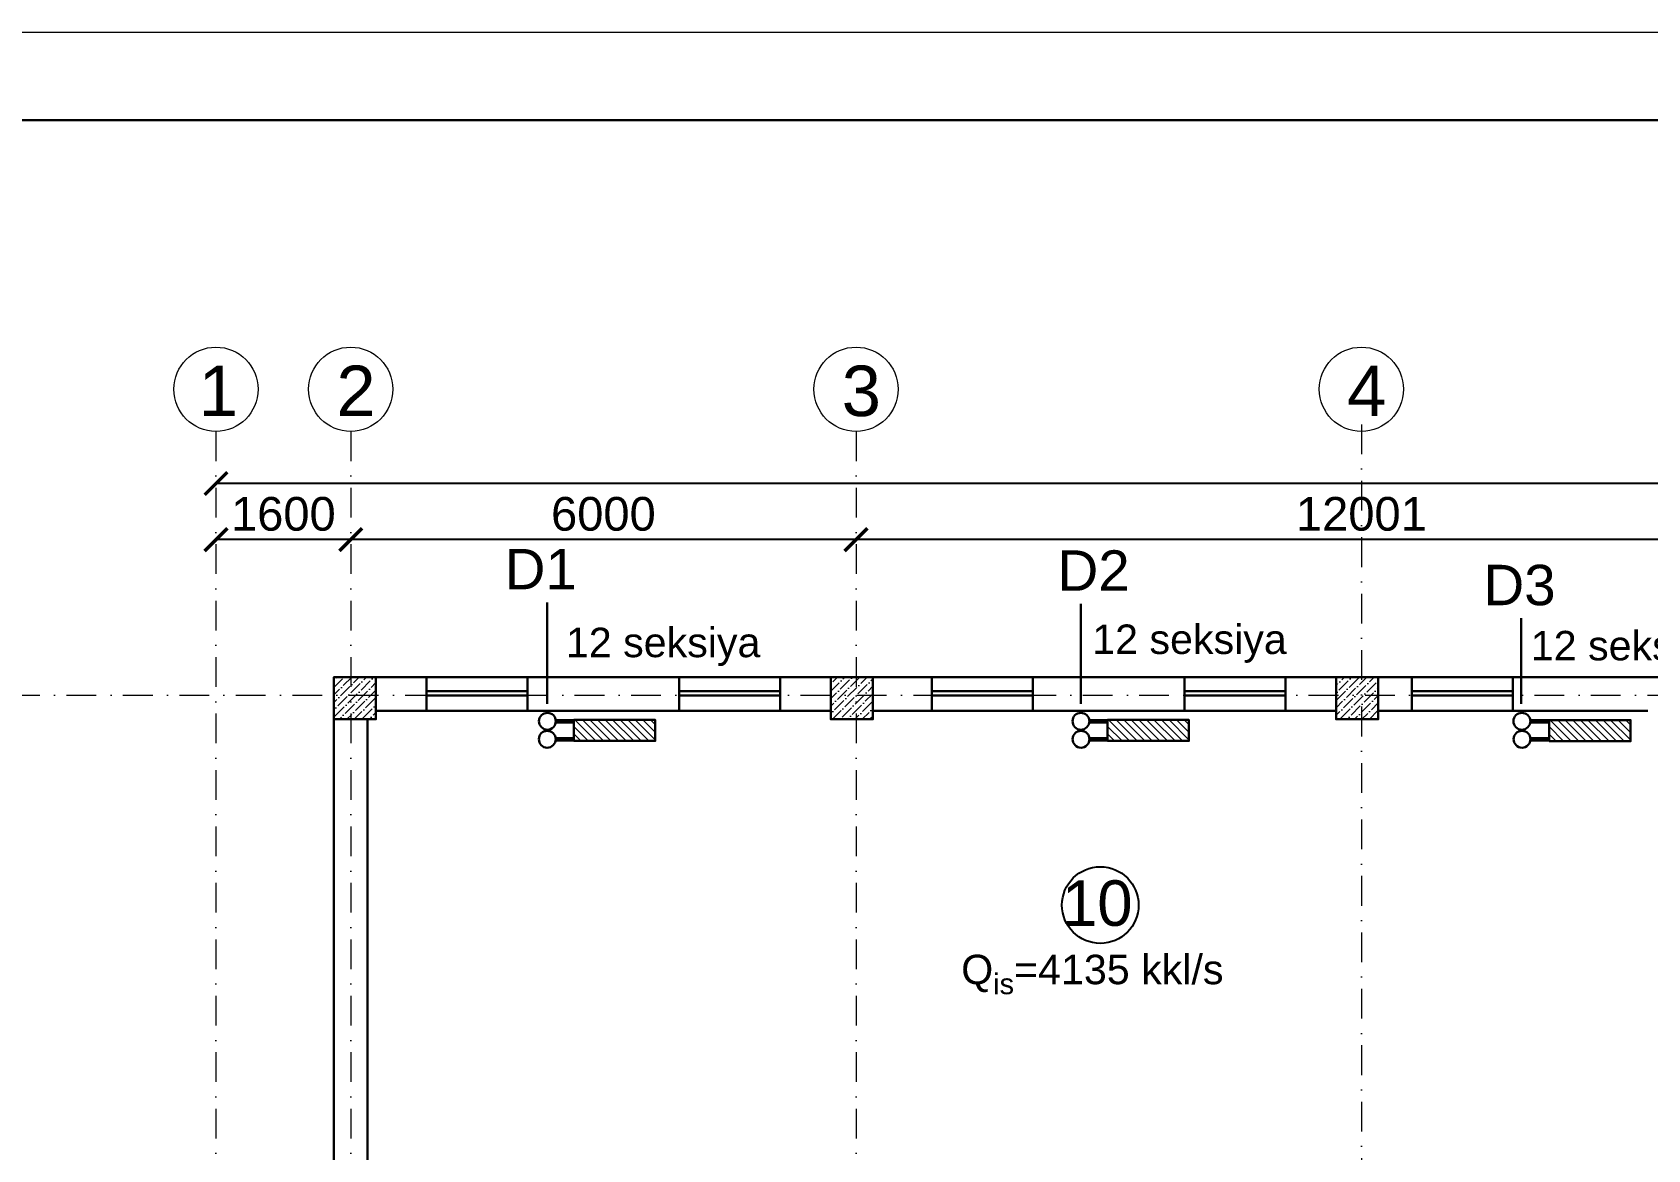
# Model space of a CAD drawing. Header units: millimetres. Extents: x 895788 to 1136524, y -21936 to 400945.
# Drawn here: x 922159 to 941339, y 246072 to 259343 of the extents above; entities that cross this region are included whole.
import ezdxf

# ---------------------------------------------------------------- set-up
doc = ezdxf.new("R2010")
doc.units = ezdxf.units.MM
doc.linetypes.add('Штрихпунктирная', pattern=[670.277762, 352.777767, -176.388884, 0, -141.111112])
for name, color, linetype, lineweight in [('невидимка_Ном._пера__41', 7, 'Continuous', 25), ('оси_Ном._пера__1', 7, 'Continuous', 15), ('перегородка_Ном._пера__7', 7, 'Continuous', 60), ('перегородка_Ном._пера__7_Ном._пера__7', 7, 'Continuous', 60)]:
    doc.layers.add(name, color=color, linetype=linetype, lineweight=lineweight)
doc.styles.get("Standard").update_dxf_attribs({"font": 'arial.ttf', "height": 400})
doc.styles.add('СГЕНЕРИР_СТИЛЬ_1', font='arial.ttf')
doc.dimstyles.new('razmeri a-g', dxfattribs={"dimtxt": 400, "dimasz": 270, "dimexe": 1.25, "dimexo": 0.625, "dimgap": 100, "dimtad": 1, "dimdec": 0, "dimtxsty": 'Standard', "dimblk": 'ARCHTICK', "dimcen": 2.5, "dimadec": 0, "dimazin": 0, "dimtfac": 1, "dimtdec": 0, "dimtmove": 0, "dimatfit": 3, "dimfxl": 1, "dimarcsym": 0})
pattern_1 = [(135, (1339719.97, 43100.94), (44.901281, 44.901281), [])]
pattern_2 = [(135, (1351300.404, 43097.91), (44.901281, 44.901281), [])]
pattern_3 = [(135, (1346057.54, 43100.94), (44.901281, 44.901281), [])]

# ---------------------------------------------------------------- blocks, each defined once
blk = doc.blocks.new('_ArchTick')
at = {"color": 0, "linetype": 'ByBlock', "const_width": 0.15}
blk.add_lwpolyline([(-0.5, -0.5), (0.5, 0.5)], dxfattribs=at)
blk = doc.blocks.new('*D92')
at = {"color": 0, "lineweight": -2, "transparency": 16777216}
for p, q in [((924340, 253985), (924340, 253985)), ((969540, 253984), (924340, 253984)), ((969540, 253985), (969540, 253985))]:
    blk.add_line(p, q, dxfattribs=at)
at = {"layer": 'Defpoints', "color": 0, "transparency": 16777216}
for p in [(924340, 253984), (924340, 253984), (969540, 253984)]:
    blk.add_point(p, dxfattribs=at)
at = {"color": 0, "lineweight": -2, "transparency": 16777216, "xscale": 270, "yscale": 270, "zscale": 270, "rotation": 180}
blk.add_blockref('_ArchTick', (924340, 253984), dxfattribs=at)
at = {"color": 0, "lineweight": -2, "transparency": 16777216, "xscale": 270, "yscale": 270, "zscale": 270}
blk.add_blockref('_ArchTick', (969540, 253984), dxfattribs=at)
at = {"color": 0, "transparency": 16777216, "insert": (946940, 254288), "char_height": 400, "attachment_point": 5}
blk.add_mtext('45200', dxfattribs=at)
blk = doc.blocks.new('*D93')
at = {"color": 0, "lineweight": -2, "transparency": 16777216}
for p, q in [((943941, 253499), (943941, 253316)), ((931940, 253318), (931940, 253318)), ((943941, 253317), (931940, 253317))]:
    blk.add_line(p, q, dxfattribs=at)
at = {"layer": 'Defpoints', "color": 0, "transparency": 16777216}
for p in [(943941, 253500), (931940, 253317), (931940, 253317)]:
    blk.add_point(p, dxfattribs=at)
at = {"color": 0, "lineweight": -2, "transparency": 16777216, "xscale": 270, "yscale": 270, "zscale": 270, "rotation": 180}
blk.add_blockref('_ArchTick', (931940, 253317), dxfattribs=at)
at = {"color": 0, "lineweight": -2, "transparency": 16777216, "xscale": 270, "yscale": 270, "zscale": 270}
blk.add_blockref('_ArchTick', (943941, 253317), dxfattribs=at)
at = {"color": 0, "transparency": 16777216, "insert": (937940, 253621), "char_height": 400, "attachment_point": 5}
blk.add_mtext('12001', dxfattribs=at)
blk = doc.blocks.new('*D94')
at = {"color": 0, "lineweight": -2, "transparency": 16777216}
for p, q in [((925940, 253318), (925940, 253318)), ((931940, 253317), (925940, 253317)), ((931940, 253318), (931940, 253318))]:
    blk.add_line(p, q, dxfattribs=at)
at = {"layer": 'Defpoints', "color": 0, "transparency": 16777216}
for p in [(925940, 253317), (925940, 253317), (931940, 253317)]:
    blk.add_point(p, dxfattribs=at)
at = {"color": 0, "lineweight": -2, "transparency": 16777216, "xscale": 270, "yscale": 270, "zscale": 270, "rotation": 180}
blk.add_blockref('_ArchTick', (925940, 253317), dxfattribs=at)
at = {"color": 0, "lineweight": -2, "transparency": 16777216, "xscale": 270, "yscale": 270, "zscale": 270}
blk.add_blockref('_ArchTick', (931940, 253317), dxfattribs=at)
at = {"color": 0, "transparency": 16777216, "insert": (928940, 253621), "char_height": 400, "attachment_point": 5}
blk.add_mtext('6000', dxfattribs=at)
blk = doc.blocks.new('*D95')
at = {"color": 0, "lineweight": -2, "transparency": 16777216}
for p, q in [((924340, 253318), (924340, 253318)), ((925940, 253317), (924340, 253317)), ((925940, 253318), (925940, 253318))]:
    blk.add_line(p, q, dxfattribs=at)
at = {"layer": 'Defpoints', "color": 0, "transparency": 16777216}
for p in [(924340, 253317), (924340, 253317), (925940, 253317)]:
    blk.add_point(p, dxfattribs=at)
at = {"color": 0, "lineweight": -2, "transparency": 16777216, "xscale": 270, "yscale": 270, "zscale": 270, "rotation": 180}
blk.add_blockref('_ArchTick', (924340, 253317), dxfattribs=at)
at = {"color": 0, "lineweight": -2, "transparency": 16777216, "xscale": 270, "yscale": 270, "zscale": 270}
blk.add_blockref('_ArchTick', (925940, 253317), dxfattribs=at)
at = {"color": 0, "transparency": 16777216, "insert": (925140, 253621), "char_height": 400, "attachment_point": 5}
blk.add_mtext('1600', dxfattribs=at)

msp = doc.modelspace()

# ---------------------------------------------------------------- hatches: boundary and pattern name
at = {"lineweight": 9}
h = msp.add_hatch(dxfattribs=at)
h.set_pattern_fill('ANSI36', color=256, scale=500)
h.set_pattern_definition([(45, (-760498.28, 2708084.84), (33.1456304, 121.533978), [156.25, -31.25, 0, -31.25])])
h.paths.add_polyline_path([(925739.873, 251684.761), (925739.873, 251184.761), (926239.873, 251184.761), (926239.873, 251684.761)])
h = msp.add_hatch(dxfattribs=at)
h.set_pattern_fill('ANSI36', color=256, scale=500)
h.set_pattern_definition([(45, (-766398.473, 2708084.84), (33.1456304, 121.533978), [156.25, -31.25, 0, -31.25])])
h.paths.add_polyline_path([(931640.068, 251684.761), (931640.068, 251184.761), (932140.068, 251184.761), (932140.068, 251684.761)])
h = msp.add_hatch(dxfattribs=at)
h.set_pattern_fill('ANSI36', color=256, scale=500)
h.set_pattern_definition([(45, (-772398.473, 2708084.84), (33.1456304, 121.533978), [156.25, -31.25, 0, -31.25])])
h.paths.add_polyline_path([(937640.068, 251684.761), (937640.068, 251184.761), (938140.068, 251184.761), (938140.068, 251684.761)])
at = {"linetype": 'ByBlock', "lineweight": 20, "ltscale": 1.1}
h = msp.add_hatch(dxfattribs=at)
h.set_pattern_fill('ANSI31', scale=20, angle=540, style=0)
h.set_pattern_definition(pattern_1)
h.paths.add_polyline_path([(928588.056, 250926.743), (928588.056, 251176.743), (929554.983, 251176.743), (929554.983, 250926.743)])
h = msp.add_hatch(dxfattribs=at)
h.set_pattern_fill('ANSI31', scale=20, angle=540, style=0)
h.set_pattern_definition(pattern_1)
h.paths.add_polyline_path([(928588.056, 250926.743), (928588.056, 251176.743), (929554.983, 251176.743), (929554.983, 250926.743)])
h = msp.add_hatch(dxfattribs=at)
h.set_pattern_fill('ANSI31', scale=20, angle=540, style=0)
h.set_pattern_definition(pattern_3)
h.paths.add_polyline_path([(934925.623, 250926.743), (934925.623, 251176.743), (935892.55, 251176.743), (935892.55, 250926.743)])
h = msp.add_hatch(dxfattribs=at)
h.set_pattern_fill('ANSI31', scale=20, angle=540, style=0)
h.set_pattern_definition(pattern_3)
h.paths.add_polyline_path([(934925.623, 250926.743), (934925.623, 251176.743), (935892.55, 251176.743), (935892.55, 250926.743)])
h = msp.add_hatch(dxfattribs=at)
h.set_pattern_fill('ANSI31', scale=20, angle=540, style=0)
h.set_pattern_definition(pattern_2)
h.paths.add_polyline_path([(940168.49, 250923.714), (940168.49, 251173.714), (941135.418, 251173.714), (941135.418, 250923.714)])
h = msp.add_hatch(dxfattribs=at)
h.set_pattern_fill('ANSI31', scale=20, angle=540, style=0)
h.set_pattern_definition(pattern_2)
h.paths.add_polyline_path([(940168.49, 250923.714), (940168.49, 251173.714), (941135.418, 251173.714), (941135.418, 250923.714)])

# ---------------------------------------------------------------- linework, layer by layer
at = {"lineweight": 30}
for p, q in [((928272.785, 251368.996), (928272.785, 252572.327)), ((934609.236, 251368.996), (934609.236, 252554.761)), ((939838.158, 251368.996), (939838.158, 252383.218))]:
    msp.add_line(p, q, dxfattribs=at)
at = {"color": 1, "lineweight": 60}
for p, q in [((928374.866, 251160.099), (928588.056, 251160.099)), ((934712.434, 251160.099), (934925.623, 251160.099)), ((939946.056, 251160.099), (940168.49, 251160.099))]:
    msp.add_line(p, q, dxfattribs=at)
at = {"color": 5, "lineweight": 60}
for p, q in [((928373.607, 250946.312), (928588.056, 250946.312)), ((934711.175, 250946.312), (934925.623, 250946.312)), ((939947.315, 250946.312), (940168.49, 250946.312))]:
    msp.add_line(p, q, dxfattribs=at)
at = {"lineweight": 30}
msp.add_lwpolyline([(915197.589, 258300.013), (997580.916, 258300.013), (997580.916, 198441.748), (915197.589, 198441.748)], close=True, dxfattribs=at)
at = {"color": 3, "lineweight": 30}
for points in [[(926239.873, 251684.761), (925739.873, 251684.761), (925739.873, 251184.761), (926239.873, 251184.761)], [(932140.068, 251684.761), (931640.068, 251684.761), (931640.068, 251184.761), (932140.068, 251184.761)], [(938140.068, 251684.761), (937640.068, 251684.761), (937640.068, 251184.761), (938140.068, 251184.761)]]:
    msp.add_lwpolyline(points, close=True, dxfattribs=at)
at = {"color": 0, "lineweight": 30}
for points in [[(926239.873, 251684.761), (967639.873, 251684.761)], [(926839.392, 251284.761), (926239.697, 251284.761)], [(929839.392, 251284.761), (928039.392, 251284.761)], [(931640.068, 251284.761), (931039.392, 251284.761)], [(932839.392, 251284.761), (932140.068, 251284.761)], [(937640.068, 251284.761), (934039.392, 251284.761)], [(938539.392, 251284.761), (938140.068, 251284.761)], [(941339.392, 251284.761), (939739.392, 251284.761)], [(925739.873, 251184.761), (925739.873, 245784.755)], [(926139.873, 251184.761), (926139.873, 245784.755)]]:
    msp.add_lwpolyline(points, dxfattribs=at)
for points in [[(928039.392, 251684.761), (926839.392, 251684.761), (926839.392, 251284.761), (928039.392, 251284.761)], [(931039.392, 251684.761), (929839.392, 251684.761), (929839.392, 251284.761), (931039.392, 251284.761)], [(934039.392, 251684.761), (932839.392, 251684.761), (932839.392, 251284.761), (934039.392, 251284.761)], [(937039.392, 251684.761), (935839.392, 251684.761), (935839.392, 251284.761), (937039.392, 251284.761)], [(939739.392, 251684.761), (938539.392, 251684.761), (938539.392, 251284.761), (939739.392, 251284.761)]]:
    msp.add_lwpolyline(points, close=True, dxfattribs=at)
at = {"color": 146, "lineweight": 30, "true_color": 0x105689}
for points in [[(926839.392, 251515.898), (926839.392, 251465.898), (928039.392, 251465.898), (928039.392, 251515.898)], [(929839.392, 251515.898), (929839.392, 251465.898), (931039.392, 251465.898), (931039.392, 251515.898)], [(932839.392, 251515.898), (932839.392, 251465.898), (934039.392, 251465.898), (934039.392, 251515.898)], [(935839.392, 251515.898), (935839.392, 251465.898), (937039.392, 251465.898), (937039.392, 251515.898)], [(938539.392, 251515.898), (938539.392, 251465.898), (939739.392, 251465.898), (939739.392, 251515.898)]]:
    msp.add_lwpolyline(points, close=True, dxfattribs=at)
at = {"color": 1, "linetype": 'ByBlock', "lineweight": 30, "ltscale": 1.1}
for points in [[(928588.056, 250926.743), (928588.056, 251176.743), (929554.983, 251176.743), (929554.983, 250926.743), (928588.056, 250926.743)], [(928588.056, 250926.743), (928588.056, 251176.743), (929554.983, 251176.743), (929554.983, 250926.743), (928588.056, 250926.743)], [(934925.623, 250926.743), (934925.623, 251176.743), (935892.55, 251176.743), (935892.55, 250926.743), (934925.623, 250926.743)], [(934925.623, 250926.743), (934925.623, 251176.743), (935892.55, 251176.743), (935892.55, 250926.743), (934925.623, 250926.743)], [(940168.49, 250923.714), (940168.49, 251173.714), (941135.418, 251173.714), (941135.418, 250923.714), (940168.49, 250923.714)], [(940168.49, 250923.714), (940168.49, 251173.714), (941135.418, 251173.714), (941135.418, 250923.714), (940168.49, 250923.714)]]:
    msp.add_lwpolyline(points, dxfattribs=at)
at = {"color": 7, "linetype": 'Continuous', "lineweight": 30, "ltscale": 50}
for centre in [(928274.866, 251160.099), (934609.915, 251160.099), (939846.056, 251160.099), (928273.607, 250946.312), (934611.175, 250946.312), (939847.315, 250946.312)]:
    msp.add_circle(centre, 100, dxfattribs=at)
at = {"color": 0, "lineweight": 25}
msp.add_circle((934839.746, 248977.036), 454.873, dxfattribs=at)
at = {"layer": 'невидимка_Ном._пера__41', "linetype": 'Continuous', "lineweight": 20}
msp.add_line((911026.281, 259342.84), (998623.743, 259342.84), dxfattribs=at)
at = {"layer": 'оси_Ном._пера__1', "linetype": 'Штрихпунктирная'}
msp.add_line((919883.776, 251470.253), (969437.802, 251470.253), dxfattribs=at)
at = {"layer": 'оси_Ном._пера__1', "linetype": 'Штрихпунктирная', "flags": 128}
for points in [[(924339.873, 254603.557), (924339.873, 215755.017), (924339.873, 212575.741)], [(925939.873, 254603.557), (925939.873, 215755.017), (925939.873, 212575.741)], [(931939.873, 254603.557), (931939.873, 215755.017), (931939.873, 212575.741)], [(937939.873, 254685.714), (937939.873, 214250.07), (937939.873, 212657.884)]]:
    msp.add_lwpolyline(points, dxfattribs=at)
at = {"layer": 'оси_Ном._пера__1', "linetype": 'Continuous'}
for centre in [(924339.873, 255103.557), (925939.873, 255103.557), (931939.873, 255103.557), (937939.873, 255103.557)]:
    msp.add_circle(centre, 500, dxfattribs=at)

# ---------------------------------------------------------------- texts
at = {"char_height": 480, "attachment_point": 3}
for s, insert in [('{\\fArial|b0|i0|c238|p34;D1}', (928624.443, 253207.59)), ('{\\fArial|b0|i0|c238|p34;D2}', (935189.161, 253190.023)), ('{\\fArial|b0|i0|c238|p34;D3}', (940246.279, 253018.48))]:
    msp.add_mtext_dynamic_manual_height_columns(s, width=1030.0719, gutter_width=2000, heights=[0], dxfattribs=dict(at, insert=insert))
at = {"color": 1, "lineweight": 0, "char_height": 350, "attachment_point": 3}
for s, insert in [('\\A1;{\\fArial|b0|i0|c238|p34;\\C256;12 seksiya}', (930804.48, 252271.385)), ('\\A1;{\\fArial|b0|i0|c238|p34;\\C256;12 seksiya}', (937053.977, 252309.218)), ('\\A1;{\\fArial|b0|i0|c238|p34;\\C256;12 seksiya}', (942261.752, 252233.552)), ('\\A1;{\\fArial|b0|i0|c238|p34;\\C256;Q\\H0.7x;\\S^ is;\\H1.4286x;=4135 kkl/s}', (936302.632, 248387.333))]:
    msp.add_mtext_dynamic_manual_height_columns(s, width=10701.33594, gutter_width=12.5, heights=[0], dxfattribs=dict(at, insert=insert))
at = {"layer": 'перегородка_Ном._пера__7', "linetype": 'Continuous', "insert": (935223.486, 249270.492), "char_height": 540, "attachment_point": 3, "style": 'СГЕНЕРИР_СТИЛЬ_1'}
msp.add_mtext('1{\\fArial|b0|i0|c238|p38;0}', dxfattribs=at)
at = {"layer": 'перегородка_Ном._пера__7_Ном._пера__7', "linetype": 'Continuous', "char_height": 600, "attachment_point": 1, "style": 'СГЕНЕРИР_СТИЛЬ_1'}
for s, insert in [('{\\fArial|b0|i0|c238|p38;1}', (924134.863, 255384.458)), ('2', (925769.635, 255384.458)), ('3', (931769.635, 255384.458)), ('4', (937769.635, 255384.458))]:
    msp.add_mtext(s, dxfattribs=dict(at, insert=insert))

# ---------------------------------------------------------------- dimensions: what is measured, and where the dimension line sits
for base, p1, p2, picture, middle in [((924339.873, 253984.224), (969540.244, 253984.224), (924339.873, 253984.224), '*D92', (946940.059, 254288.453)), ((925939.873, 253317.013), (931939.873, 253317.013), (925939.873, 253317.013), '*D94', (928939.873, 253621.242)), ((931939.873, 253317.013), (943940.919, 253499.684), (931939.873, 253317.013), '*D93', (937940.396, 253621.242))]:
    dim = msp.add_linear_dim(base=base, p1=p1, p2=p2, angle=180, dimstyle='razmeri a-g')
    dim.commit()
    dim.dimension.update_dxf_attribs({"geometry": picture, "text_midpoint": middle})
dim = msp.add_linear_dim(base=(924339.873, 253317.013), p1=(925939.873, 253317.013), p2=(924339.873, 253317.013), angle=180, dimstyle='razmeri a-g')
dim.commit()
dim.dimension.update_dxf_attribs({"geometry": '*D95', "text_midpoint": (925139.873, 253317.013), "dimtype": 160})

doc.saveas('drawing.dxf')
